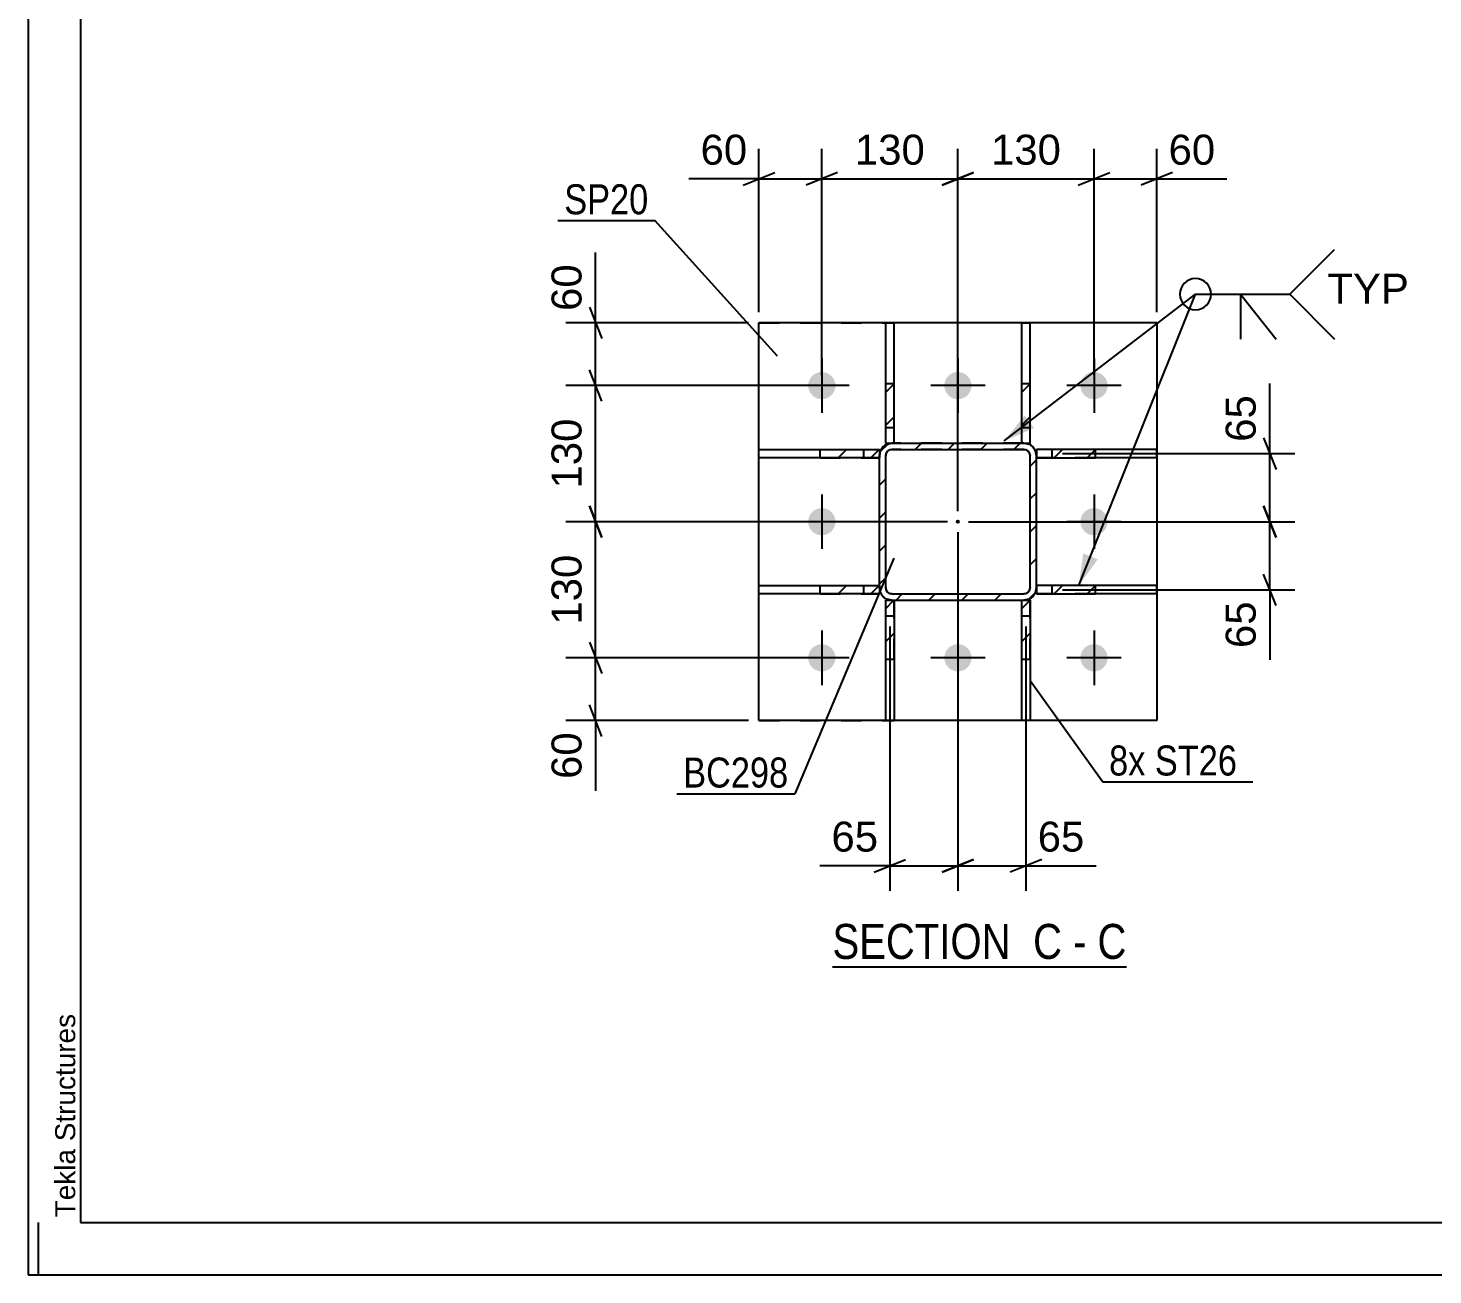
# Model space of a CAD drawing. Header units: millimetres. Extents: x -109 to 732, y -404 to 190.
# Drawn here: x -109.1 to 25, y -404 to -284.9 of the extents above; entities that cross this region are included whole.
import ezdxf

# ---------------------------------------------------------------- set-up
doc = ezdxf.new("R2010")
doc.units = ezdxf.units.MM
doc.linetypes.add('DXK_LINE_DOT2', pattern=[3.9198, 1.9599, -1.9599])
doc.linetypes.add('DXK_LINE_DOT3', pattern=[5.9187, 2.979, -0.9799, 0.9799, -0.9799])
doc.styles.add('Arial', font='ARIAL.TTF', dxfattribs={"height": 0.2})
doc.styles.add('Arial Narrow', font='ARIALN.TTF', dxfattribs={"height": 0.2})

# ---------------------------------------------------------------- blocks, each defined once
blk = doc.blocks.new('Unknown-717262461-1115')
at = {"color": 5, "linetype": 'Continuous'}
for p, q in [((-109.15, 189.99), (-109.15, -404.01)), ((-104.15, 184.99), (-104.15, -399.01)), ((-108.15, -404.01), (-108.15, -399.01)), ((-104.15, -399.01), (726.85, -399.01)), ((-109.15, -404.01), (731.85, -404.01))]:
    blk.add_line(p, q, dxfattribs=at)
at = {"color": 174, "linetype": 'Continuous', "style": 'Arial'}
blk.add_text('Tekla Structures', height=1.9102, rotation=90, dxfattribs=at).set_placement((-104.65, -398.51))
blk = doc.blocks.new('Unknown-717262461-16 - 2982')
at = {"color": 6, "linetype": 'Continuous'}
blk.add_line((-32.32, -374.58), (-4.25, -374.58), dxfattribs=at)
at = {"color": 0, "linetype": 'Continuous'}
for points in [[(-14.21, -373.83), (-14.21, -370.33), (-32.32, -370.33), (-32.32, -373.83)], [(-10.39, -373.83), (-10.39, -370.33), (-13.16, -370.33), (-13.16, -373.83)], [(-8.06, -373.83), (-8.06, -370.33), (-9.34, -370.33), (-9.34, -373.83)], [(-4.25, -373.83), (-4.25, -370.33), (-7.01, -370.33), (-7.01, -373.83)]]:
    blk.add_wipeout(points, dxfattribs=at)
at = {"color": 7, "linetype": 'Continuous', "style": 'Arial Narrow'}
for s, p in [('SECTION ', (-32.32, -373.83)), ('C', (-13.16, -373.83)), ('C', (-7.01, -373.83)), ('-', (-9.34, -373.83))]:
    blk.add_text(s, height=3.34, dxfattribs=at).set_placement(p)
blk = doc.blocks.new('Part-717262461-3156 - 2982')
at = {"linetype": 'Continuous'}
h = blk.add_hatch(dxfattribs=at)
h.set_pattern_fill('', scale=0.7, style=0, pattern_type=0)
h.set_pattern_definition([(45, (-27.843, -325.1663), (-1.57154, 1.57154), [])])
h.paths.add_polyline_path([(-27.84, -325.97), (-27.84, -325.17), (-33.5, -325.17), (-33.5, -325.97)])
at = {"color": 2, "linetype": 'Continuous'}
for p, q in [((-39.34, -325.17), (-33.5, -325.17)), ((-39.34, -325.97), (-39.34, -325.17)), ((-33.5, -325.97), (-39.34, -325.97)), ((-33.5, -325.17), (-27.84, -325.17)), ((-33.5, -325.97), (-33.5, -325.17)), ((-27.84, -325.97), (-33.5, -325.97)), ((-27.84, -325.17), (-27.84, -325.97))]:
    blk.add_line(p, q, dxfattribs=at)
at = {"color": 7, "linetype": 'DXK_LINE_DOT2'}
for p, q in [((-33.5, -325.17), (-27.84, -325.17)), ((-33.5, -325.97), (-27.84, -325.97)), ((-29.34, -325.97), (-29.34, -325.17)), ((-27.84, -325.17), (-27.84, -325.97))]:
    blk.add_line(p, q, dxfattribs=at)
blk = doc.blocks.new('Part-717262461-3043 - 2982')
at = {"linetype": 'Continuous'}
h = blk.add_hatch(dxfattribs=at)
h.set_pattern_fill('', scale=0.7, style=0, pattern_type=0)
h.set_pattern_definition([(45, (-26.4427, -318.913), (-1.57154, 1.57154), [])])
h.paths.add_polyline_path([(-26.44, -324.57), (-26.44, -318.91), (-27.24, -318.91), (-27.24, -324.57)])
at = {"color": 2, "linetype": 'Continuous'}
for p, q in [((-27.24, -313.07), (-26.44, -313.07)), ((-27.24, -318.91), (-27.24, -313.07)), ((-26.44, -318.91), (-26.44, -313.07)), ((-27.24, -324.57), (-27.24, -318.91)), ((-26.44, -318.91), (-27.24, -318.91)), ((-26.44, -324.57), (-26.44, -318.91)), ((-27.24, -324.57), (-26.44, -324.57))]:
    blk.add_line(p, q, dxfattribs=at)
at = {"color": 7, "linetype": 'DXK_LINE_DOT2'}
for p, q in [((-27.24, -324.57), (-27.24, -318.91)), ((-26.44, -324.57), (-26.44, -318.91)), ((-27.24, -323.07), (-26.44, -323.07)), ((-27.24, -324.57), (-26.44, -324.57))]:
    blk.add_line(p, q, dxfattribs=at)
blk = doc.blocks.new('Part-717262461-3048 - 2982')
at = {"linetype": 'Continuous'}
h = blk.add_hatch(dxfattribs=at)
h.set_pattern_fill('', scale=0.7, style=0, pattern_type=0)
h.set_pattern_definition([(45, (-13.4433, -318.913), (-1.57154, 1.57154), [])])
h.paths.add_polyline_path([(-13.44, -324.57), (-13.44, -318.91), (-14.24, -318.91), (-14.24, -324.57)])
at = {"color": 2, "linetype": 'Continuous'}
for p, q in [((-14.24, -313.07), (-13.44, -313.07)), ((-14.24, -318.91), (-14.24, -313.07)), ((-13.44, -318.91), (-13.44, -313.07)), ((-14.24, -324.57), (-14.24, -318.91)), ((-13.44, -318.91), (-14.24, -318.91)), ((-13.44, -324.57), (-13.44, -318.91)), ((-14.24, -324.57), (-13.44, -324.57))]:
    blk.add_line(p, q, dxfattribs=at)
at = {"color": 7, "linetype": 'DXK_LINE_DOT2'}
for p, q in [((-14.24, -324.57), (-14.24, -318.91)), ((-13.44, -324.57), (-13.44, -318.91)), ((-14.24, -323.07), (-13.44, -323.07)), ((-14.24, -324.57), (-13.44, -324.57))]:
    blk.add_line(p, q, dxfattribs=at)
blk = doc.blocks.new('Part-717262461-3096 - 2982')
at = {"color": 2, "linetype": 'Continuous'}
for p, q in [((-1.34, -313.07), (-39.34, -313.07)), ((-39.34, -351.07), (-39.34, -313.07)), ((-1.34, -313.07), (-1.34, -351.07)), ((-1.34, -351.07), (-39.34, -351.07))]:
    blk.add_line(p, q, dxfattribs=at)
at = {"color": 7, "linetype": 'DXK_LINE_DOT2'}
for p, q in [((-39.34, -313.07), (-26.44, -313.07)), ((-39.34, -351.07), (-26.44, -351.07))]:
    blk.add_line(p, q, dxfattribs=at)
blk = doc.blocks.new('Part-717262461-3053 - 2982')
at = {"linetype": 'Continuous'}
h = blk.add_hatch(dxfattribs=at)
h.set_pattern_fill('', scale=0.7, style=0, pattern_type=0)
h.set_pattern_definition([(45, (-26.4427, -339.5663), (-1.57154, 1.57154), [])])
h.paths.add_polyline_path([(-26.44, -345.22), (-26.44, -339.57), (-27.24, -339.57), (-27.24, -345.22)])
at = {"color": 7, "linetype": 'DXK_LINE_DOT2'}
for p, q in [((-27.24, -345.22), (-27.24, -339.57)), ((-27.24, -339.57), (-26.44, -339.57)), ((-26.44, -345.22), (-26.44, -339.57)), ((-27.24, -341.07), (-26.44, -341.07))]:
    blk.add_line(p, q, dxfattribs=at)
at = {"color": 2, "linetype": 'Continuous'}
for p, q in [((-27.24, -345.22), (-27.24, -339.57)), ((-27.24, -339.57), (-26.44, -339.57)), ((-26.44, -339.57), (-26.44, -345.22)), ((-27.24, -351.07), (-27.24, -345.22)), ((-26.44, -345.22), (-27.24, -345.22)), ((-26.44, -345.22), (-26.44, -351.07)), ((-26.44, -351.07), (-27.24, -351.07))]:
    blk.add_line(p, q, dxfattribs=at)
blk = doc.blocks.new('Part-717262461-3058 - 2982')
at = {"linetype": 'Continuous'}
h = blk.add_hatch(dxfattribs=at)
h.set_pattern_fill('', scale=0.7, style=0, pattern_type=0)
h.set_pattern_definition([(45, (-13.4433, -339.5663), (-1.57154, 1.57154), [])])
h.paths.add_polyline_path([(-13.44, -345.22), (-13.44, -339.57), (-14.24, -339.57), (-14.24, -345.22)])
at = {"color": 7, "linetype": 'DXK_LINE_DOT2'}
for p, q in [((-14.24, -345.22), (-14.24, -339.57)), ((-14.24, -339.57), (-13.44, -339.57)), ((-13.44, -345.22), (-13.44, -339.57)), ((-14.24, -341.07), (-13.44, -341.07))]:
    blk.add_line(p, q, dxfattribs=at)
at = {"color": 2, "linetype": 'Continuous'}
for p, q in [((-14.24, -345.22), (-14.24, -339.57)), ((-14.24, -339.57), (-13.44, -339.57)), ((-13.44, -339.57), (-13.44, -345.22)), ((-14.24, -351.07), (-14.24, -345.22)), ((-13.44, -345.22), (-14.24, -345.22)), ((-13.44, -345.22), (-13.44, -351.07)), ((-13.44, -351.07), (-14.24, -351.07))]:
    blk.add_line(p, q, dxfattribs=at)
blk = doc.blocks.new('Bolt-717262461-3137 - 2982')
at = {"linetype": 'Continuous'}
for points in [[(-32.04, -319.07, -1), (-34.64, -319.07, -1)], [(-19.04, -319.07, -1), (-21.64, -319.07, -1)], [(-6.04, -319.07, -1), (-8.64, -319.07, -1)], [(-32.04, -332.07, -1), (-34.64, -332.07, -1)], [(-6.04, -332.07, -1), (-8.64, -332.07, -1)], [(-32.04, -345.07, -1), (-34.64, -345.07, -1)], [(-19.04, -345.07, -1), (-21.64, -345.07, -1)], [(-6.04, -345.07, -1), (-8.64, -345.07, -1)]]:
    blk.add_hatch(color=1, dxfattribs=at).paths.add_polyline_path(points)
at = {"color": 1, "linetype": 'Continuous'}
for p, q in [((-33.34, -316.47), (-33.34, -321.67)), ((-20.34, -316.47), (-20.34, -321.67)), ((-7.34, -316.47), (-7.34, -321.67)), ((-30.74, -319.07), (-35.94, -319.07)), ((-17.74, -319.07), (-22.94, -319.07)), ((-4.74, -319.07), (-9.94, -319.07)), ((-33.34, -329.47), (-33.34, -334.67)), ((-7.34, -329.47), (-7.34, -334.67)), ((-30.74, -332.07), (-35.94, -332.07)), ((-4.74, -332.07), (-9.94, -332.07)), ((-33.34, -342.47), (-33.34, -347.67)), ((-20.34, -342.47), (-20.34, -347.67)), ((-7.34, -342.47), (-7.34, -347.67)), ((-30.74, -345.07), (-35.94, -345.07)), ((-17.74, -345.07), (-22.94, -345.07)), ((-4.74, -345.07), (-9.94, -345.07))]:
    blk.add_line(p, q, dxfattribs=at)
blk = doc.blocks.new('Part-717262461-3151 - 2982')
at = {"linetype": 'Continuous'}
h = blk.add_hatch(dxfattribs=at)
h.set_pattern_fill('', scale=0.7, style=0, pattern_type=0)
h.set_pattern_definition([(45, (-27.843, -338.1663), (-1.57154, 1.57154), [])])
h.paths.add_polyline_path([(-27.84, -338.97), (-27.84, -338.17), (-33.5, -338.17), (-33.5, -338.97)])
at = {"color": 2, "linetype": 'Continuous'}
for p, q in [((-39.34, -338.17), (-33.5, -338.17)), ((-39.34, -338.97), (-39.34, -338.17)), ((-33.5, -338.97), (-39.34, -338.97)), ((-33.5, -338.17), (-27.84, -338.17)), ((-33.5, -338.97), (-33.5, -338.17)), ((-27.84, -338.97), (-33.5, -338.97)), ((-27.84, -338.17), (-27.84, -338.97))]:
    blk.add_line(p, q, dxfattribs=at)
at = {"color": 7, "linetype": 'DXK_LINE_DOT2'}
for p, q in [((-33.5, -338.17), (-27.84, -338.17)), ((-33.5, -338.97), (-27.84, -338.97)), ((-29.34, -338.97), (-29.34, -338.17)), ((-27.84, -338.17), (-27.84, -338.97))]:
    blk.add_line(p, q, dxfattribs=at)
blk = doc.blocks.new('Part-717262461-3161 - 2982')
at = {"linetype": 'Continuous'}
h = blk.add_hatch(dxfattribs=at)
h.set_pattern_fill('', scale=0.7, style=0, pattern_type=0)
h.set_pattern_definition([(45, (-7.1897, -338.1663), (-1.57154, 1.57154), [])])
h.paths.add_polyline_path([(-7.19, -338.97), (-7.19, -338.17), (-12.84, -338.17), (-12.84, -338.97)])
at = {"color": 7, "linetype": 'DXK_LINE_DOT2'}
for p, q in [((-7.19, -338.17), (-12.84, -338.17)), ((-12.84, -338.17), (-12.84, -338.97)), ((-7.19, -338.97), (-12.84, -338.97)), ((-11.34, -338.97), (-11.34, -338.17))]:
    blk.add_line(p, q, dxfattribs=at)
at = {"color": 2, "linetype": 'Continuous'}
for p, q in [((-7.19, -338.17), (-12.84, -338.17)), ((-12.84, -338.17), (-12.84, -338.97)), ((-12.84, -338.97), (-7.19, -338.97)), ((-1.34, -338.17), (-7.19, -338.17)), ((-7.19, -338.97), (-7.19, -338.17)), ((-1.34, -338.97), (-7.19, -338.97)), ((-1.34, -338.97), (-1.34, -338.17))]:
    blk.add_line(p, q, dxfattribs=at)
blk = doc.blocks.new('Part-717262461-3166 - 2982')
at = {"linetype": 'Continuous'}
h = blk.add_hatch(dxfattribs=at)
h.set_pattern_fill('', scale=0.7, style=0, pattern_type=0)
h.set_pattern_definition([(45, (-7.1897, -325.1663), (-1.57154, 1.57154), [])])
h.paths.add_polyline_path([(-7.19, -325.97), (-7.19, -325.17), (-12.84, -325.17), (-12.84, -325.97)])
at = {"color": 7, "linetype": 'DXK_LINE_DOT2'}
for p, q in [((-7.19, -325.17), (-12.84, -325.17)), ((-12.84, -325.17), (-12.84, -325.97)), ((-7.19, -325.97), (-12.84, -325.97)), ((-11.34, -325.97), (-11.34, -325.17))]:
    blk.add_line(p, q, dxfattribs=at)
at = {"color": 2, "linetype": 'Continuous'}
for p, q in [((-7.19, -325.17), (-12.84, -325.17)), ((-12.84, -325.17), (-12.84, -325.97)), ((-12.84, -325.97), (-7.19, -325.97)), ((-1.34, -325.17), (-7.19, -325.17)), ((-7.19, -325.97), (-7.19, -325.17)), ((-1.34, -325.97), (-7.19, -325.97)), ((-1.34, -325.97), (-1.34, -325.17))]:
    blk.add_line(p, q, dxfattribs=at)
blk = doc.blocks.new('Part-717262461-3184 - 2982')
at = {"linetype": 'Continuous'}
h = blk.add_hatch(dxfattribs=at)
h.set_pattern_fill('', scale=0.7, style=0, pattern_type=0)
h.set_pattern_definition([(45, (-13.5842, -339.475), (-1.57154, 1.57154), [])])
h.paths.add_polyline_path([(-14.04, -339.57), (-13.58, -339.47), (-13.19, -339.21), (-12.93, -338.83), (-12.84, -338.37), (-12.84, -325.77), (-12.93, -325.31), (-13.19, -324.92), (-13.58, -324.66), (-14.04, -324.57), (-26.64, -324.57), (-27.1, -324.66), (-27.49, -324.92), (-27.75, -325.31), (-27.84, -325.77), (-27.84, -338.37), (-27.75, -338.83), (-27.49, -339.21), (-27.1, -339.47), (-26.64, -339.57)])
h.paths.add_polyline_path([(-26.64, -338.97), (-26.87, -338.92), (-27.07, -338.79), (-27.2, -338.6), (-27.24, -338.37), (-27.24, -325.77), (-27.2, -325.54), (-27.07, -325.34), (-26.87, -325.21), (-26.64, -325.17), (-14.04, -325.17), (-13.81, -325.21), (-13.62, -325.34), (-13.49, -325.54), (-13.44, -325.77), (-13.44, -338.37), (-13.49, -338.6), (-13.62, -338.79), (-13.81, -338.92), (-14.04, -338.97)])
blk.add_hatch(color=246, dxfattribs=at).paths.add_polyline_path([(-20.34, -332.17, -1), (-20.34, -331.97, -1)])
at = {"color": 7, "linetype": 'DXK_LINE_DOT2'}
for p, q in [((-27.1, -324.66), (-26.64, -324.57)), ((-14.04, -324.57), (-26.64, -324.57)), ((-14.04, -324.57), (-13.58, -324.66)), ((-27.84, -325.77), (-27.75, -325.31)), ((-27.84, -338.37), (-27.84, -325.77)), ((-27.2, -325.54), (-27.24, -325.77)), ((-27.24, -338.37), (-27.24, -325.77)), ((-27.07, -325.34), (-27.2, -325.54)), ((-26.87, -325.21), (-27.07, -325.34)), ((-26.64, -325.17), (-26.87, -325.21)), ((-14.04, -325.17), (-26.64, -325.17)), ((-13.81, -325.21), (-14.04, -325.17)), ((-13.62, -325.34), (-13.81, -325.21)), ((-13.49, -325.54), (-13.62, -325.34)), ((-13.44, -325.77), (-13.49, -325.54)), ((-13.44, -338.37), (-13.44, -325.77)), ((-12.93, -325.31), (-12.84, -325.77)), ((-12.84, -338.37), (-12.84, -325.77)), ((-27.75, -338.83), (-27.84, -338.37)), ((-27.24, -338.37), (-27.2, -338.6)), ((-27.2, -338.6), (-27.07, -338.79)), ((-27.07, -338.79), (-26.87, -338.92)), ((-26.87, -338.92), (-26.64, -338.97)), ((-26.64, -338.97), (-14.04, -338.97)), ((-14.04, -338.97), (-13.81, -338.92)), ((-13.81, -338.92), (-13.62, -338.79)), ((-13.62, -338.79), (-13.49, -338.6)), ((-13.49, -338.6), (-13.44, -338.37)), ((-12.84, -338.37), (-12.93, -338.83)), ((-26.64, -339.57), (-27.1, -339.47)), ((-26.64, -339.57), (-14.04, -339.57)), ((-13.58, -339.47), (-14.04, -339.57))]:
    blk.add_line(p, q, dxfattribs=at)
at = {"color": 2, "linetype": 'Continuous'}
for p, q in [((-26.64, -324.57), (-27.1, -324.66)), ((-26.64, -324.57), (-14.04, -324.57)), ((-13.58, -324.66), (-14.04, -324.57)), ((-27.75, -325.31), (-27.84, -325.77)), ((-27.84, -338.37), (-27.84, -325.77)), ((-27.24, -325.77), (-27.2, -325.54)), ((-27.24, -338.37), (-27.24, -325.77)), ((-27.2, -325.54), (-27.07, -325.34)), ((-27.07, -325.34), (-26.87, -325.21)), ((-26.87, -325.21), (-26.64, -325.17)), ((-26.64, -325.17), (-14.04, -325.17)), ((-14.04, -325.17), (-13.81, -325.21)), ((-13.81, -325.21), (-13.62, -325.34)), ((-13.62, -325.34), (-13.49, -325.54)), ((-13.49, -325.54), (-13.44, -325.77)), ((-13.44, -338.37), (-13.44, -325.77)), ((-12.84, -325.77), (-12.93, -325.31)), ((-12.84, -338.37), (-12.84, -325.77)), ((-27.84, -338.37), (-27.75, -338.83)), ((-27.2, -338.6), (-27.24, -338.37)), ((-27.07, -338.79), (-27.2, -338.6)), ((-26.87, -338.92), (-27.07, -338.79)), ((-26.64, -338.97), (-26.87, -338.92)), ((-26.64, -338.97), (-14.04, -338.97)), ((-13.81, -338.92), (-14.04, -338.97)), ((-13.62, -338.79), (-13.81, -338.92)), ((-13.49, -338.6), (-13.62, -338.79)), ((-13.44, -338.37), (-13.49, -338.6)), ((-12.93, -338.83), (-12.84, -338.37)), ((-27.1, -339.47), (-26.64, -339.57)), ((-26.64, -339.57), (-14.04, -339.57)), ((-14.04, -339.57), (-13.58, -339.47))]:
    blk.add_line(p, q, dxfattribs=at)
at = {"color": 7, "linetype": 'DXK_LINE_DOT3'}
blk.add_line((-20.34, -332.07), (-20.34, -332.07), dxfattribs=at)
at = {"color": 246, "linetype": 'DXK_LINE_DOT2'}
blk.add_line((-20.34, -332.07), (-20.34, -332.07), dxfattribs=at)
at = {"color": 246, "linetype": 'Continuous'}
blk.add_circle((-20.34, -332.07), 0.1, dxfattribs=at)
at = {"color": 7, "linetype": 'DXK_LINE_DOT2'}
for centre, start, end in [((-26.64, -325.77), 112.5, 157.5), ((-14.04, -325.77), 22.5, 67.5), ((-26.64, -338.37), 202.5, 247.5), ((-14.04, -338.37), 292.5, 337.5)]:
    blk.add_arc(centre, 1.2, start, end, dxfattribs=at)
at = {"color": 2, "linetype": 'Continuous'}
for centre, start, end in [((-26.64, -325.77), 112.5, 157.5), ((-14.04, -325.77), 22.5, 67.5), ((-26.64, -338.37), 202.5, 247.5), ((-14.04, -338.37), 292.5, 337.5)]:
    blk.add_arc(centre, 1.2, start, end, dxfattribs=at)
blk = doc.blocks.new('StraightDimension-717262461-22089 - 2982')
at = {"color": 7, "linetype": 'Continuous'}
for p, q in [((9.45, -325.57), (9.45, -318.87)), ((9.45, -325.57), (9.45, -318.87)), ((8.85, -324.07), (10.05, -327.07)), ((-10.34, -325.57), (11.85, -325.57)), ((9.45, -332.07), (9.45, -325.57)), ((10.05, -333.57), (8.85, -330.57)), ((-19.34, -332.07), (11.85, -332.07))]:
    blk.add_line(p, q, dxfattribs=at)
at = {"color": 0}
blk.add_wipeout([(8.7, -319.39), (4.5, -319.39), (4.5, -325.04), (8.7, -325.04)], dxfattribs=at)
at = {"color": 3, "style": 'Arial'}
blk.add_text('65', height=2.865, rotation=90.0002, dxfattribs=at).set_placement((8.1, -324.44))
blk = doc.blocks.new('StraightDimension-717262461-22188 - 2982')
at = {"color": 7, "linetype": 'Continuous'}
for p, q in [((-54.94, -313.07), (-54.94, -306.37)), ((-54.94, -313.07), (-54.94, -306.37)), ((-55.54, -311.57), (-54.34, -314.57)), ((-40.34, -313.07), (-57.79, -313.07)), ((-54.94, -319.07), (-54.94, -313.07)), ((-54.34, -320.57), (-55.54, -317.57)), ((-34.34, -319.07), (-57.79, -319.07))]:
    blk.add_line(p, q, dxfattribs=at)
at = {"color": 0}
blk.add_wipeout([(-55.69, -306.89), (-59.89, -306.89), (-59.89, -312.54), (-55.69, -312.54)], dxfattribs=at)
at = {"color": 3, "style": 'Arial'}
blk.add_text('60', height=2.865, rotation=90.0002, dxfattribs=at).set_placement((-56.29, -311.94))
blk = doc.blocks.new('StraightDimension-717262461-3323 - 2982')
at = {"color": 7, "linetype": 'Continuous'}
for p, q in [((-33.34, -318.07), (-33.34, -296.47)), ((-20.34, -331.07), (-20.34, -296.47)), ((-31.84, -298.72), (-34.84, -299.92)), ((-21.84, -299.92), (-18.84, -298.72)), ((-33.34, -299.32), (-20.34, -299.32))]:
    blk.add_line(p, q, dxfattribs=at)
at = {"color": 0}
blk.add_wipeout([(-22.91, -298.57), (-22.91, -294.37), (-30.78, -294.37), (-30.78, -298.57)], dxfattribs=at)
at = {"color": 3, "style": 'Arial'}
blk.add_text('130', height=2.865, dxfattribs=at).set_placement((-30.18, -297.97))
blk = doc.blocks.new('StraightDimension-717262461-22191 - 2982')
at = {"color": 7, "linetype": 'Continuous'}
for p, q in [((-55.54, -343.57), (-54.34, -346.57)), ((-34.34, -345.07), (-57.79, -345.07)), ((-54.94, -351.07), (-54.94, -345.07)), ((-54.34, -352.57), (-55.54, -349.57)), ((-40.34, -351.07), (-57.79, -351.07)), ((-54.94, -351.07), (-54.94, -357.76)), ((-54.94, -351.07), (-54.94, -357.76))]:
    blk.add_line(p, q, dxfattribs=at)
at = {"color": 0}
blk.add_wipeout([(-55.69, -351.59), (-59.89, -351.59), (-59.89, -357.24), (-55.69, -357.24)], dxfattribs=at)
at = {"color": 3, "style": 'Arial'}
blk.add_text('60', height=2.865, rotation=90.0002, dxfattribs=at).set_placement((-56.29, -356.64))
blk = doc.blocks.new('StraightDimension-717262461-3313 - 2982')
at = {"color": 7, "linetype": 'Continuous'}
for p, q in [((-39.34, -312.07), (-39.34, -296.47)), ((-33.34, -318.07), (-33.34, -296.47)), ((-40.84, -299.92), (-37.84, -298.72)), ((-31.84, -298.72), (-34.84, -299.92)), ((-39.34, -299.32), (-46.04, -299.32)), ((-39.34, -299.32), (-46.04, -299.32)), ((-39.34, -299.32), (-33.34, -299.32))]:
    blk.add_line(p, q, dxfattribs=at)
at = {"color": 0}
blk.add_wipeout([(-39.87, -298.57), (-39.87, -294.37), (-45.52, -294.37), (-45.52, -298.57)], dxfattribs=at)
at = {"color": 3, "style": 'Arial'}
blk.add_text('60', height=2.865, dxfattribs=at).set_placement((-44.92, -297.97))
blk = doc.blocks.new('StraightDimension-717262461-3340 - 2982')
at = {"color": 7, "linetype": 'Continuous'}
for p, q in [((-7.34, -318.07), (-7.34, -296.47)), ((-1.34, -312.07), (-1.34, -296.47)), ((-8.84, -299.92), (-5.84, -298.72)), ((0.16, -298.72), (-2.84, -299.92)), ((-7.34, -299.32), (-1.34, -299.32)), ((-1.34, -299.32), (5.35, -299.32)), ((-1.34, -299.32), (5.35, -299.32))]:
    blk.add_line(p, q, dxfattribs=at)
at = {"color": 0}
blk.add_wipeout([(4.83, -298.57), (4.83, -294.37), (-0.82, -294.37), (-0.82, -298.57)], dxfattribs=at)
at = {"color": 3, "style": 'Arial'}
blk.add_text('60', height=2.865, dxfattribs=at).set_placement((-0.22, -297.97))
blk = doc.blocks.new('StraightDimension-717262461-3350 - 2982')
at = {"color": 7, "linetype": 'Continuous'}
for p, q in [((-20.34, -331.07), (-20.34, -296.47)), ((-7.34, -318.07), (-7.34, -296.47)), ((-18.84, -298.72), (-21.84, -299.92)), ((-8.84, -299.92), (-5.84, -298.72)), ((-20.34, -299.32), (-7.34, -299.32))]:
    blk.add_line(p, q, dxfattribs=at)
at = {"color": 0}
blk.add_wipeout([(-9.91, -298.57), (-9.91, -294.37), (-17.78, -294.37), (-17.78, -298.57)], dxfattribs=at)
at = {"color": 3, "style": 'Arial'}
blk.add_text('130', height=2.865, dxfattribs=at).set_placement((-17.18, -297.97))
blk = doc.blocks.new('StraightDimension-717262461-21844 - 2982')
at = {"color": 7, "linetype": 'Continuous'}
for p, q in [((-20.34, -333.07), (-20.34, -367.33)), ((-13.84, -342.07), (-13.84, -367.33)), ((-21.84, -365.53), (-18.84, -364.33)), ((-20.34, -364.93), (-13.84, -364.93)), ((-12.34, -364.33), (-15.34, -365.53)), ((-13.84, -364.93), (-7.15, -364.93)), ((-13.84, -364.93), (-7.15, -364.93))]:
    blk.add_line(p, q, dxfattribs=at)
at = {"color": 0}
blk.add_wipeout([(-7.67, -364.18), (-7.67, -359.98), (-13.32, -359.98), (-13.32, -364.18)], dxfattribs=at)
at = {"color": 3, "style": 'Arial'}
blk.add_text('65', height=2.865, dxfattribs=at).set_placement((-12.72, -363.58))
blk = doc.blocks.new('StraightDimension-717262461-21845 - 2982')
at = {"color": 7, "linetype": 'Continuous'}
for p, q in [((-20.34, -333.07), (-20.34, -367.33)), ((-26.84, -342.07), (-26.84, -367.33)), ((-26.84, -364.93), (-33.54, -364.93)), ((-26.84, -364.93), (-33.54, -364.93)), ((-28.34, -365.53), (-25.34, -364.33)), ((-26.84, -364.93), (-20.34, -364.93)), ((-18.84, -364.33), (-21.84, -365.53))]:
    blk.add_line(p, q, dxfattribs=at)
at = {"color": 0}
blk.add_wipeout([(-27.37, -364.18), (-27.37, -359.98), (-33.02, -359.98), (-33.02, -364.18)], dxfattribs=at)
at = {"color": 3, "style": 'Arial'}
blk.add_text('65', height=2.865, dxfattribs=at).set_placement((-32.42, -363.58))
blk = doc.blocks.new('StraightDimension-717262461-22090 - 2982')
at = {"color": 7, "linetype": 'Continuous'}
for p, q in [((8.85, -330.57), (10.05, -333.57)), ((-19.34, -332.07), (11.85, -332.07)), ((9.45, -338.57), (9.45, -332.07)), ((10.05, -340.07), (8.85, -337.07)), ((-10.34, -338.57), (11.85, -338.57)), ((9.45, -338.57), (9.45, -345.26)), ((9.45, -338.57), (9.45, -345.26))]:
    blk.add_line(p, q, dxfattribs=at)
at = {"color": 0}
blk.add_wipeout([(8.7, -339.09), (4.5, -339.09), (4.5, -344.74), (8.7, -344.74)], dxfattribs=at)
at = {"color": 3, "style": 'Arial'}
blk.add_text('65', height=2.865, rotation=90.0002, dxfattribs=at).set_placement((8.1, -344.14))
blk = doc.blocks.new('StraightDimension-717262461-22189 - 2982')
at = {"color": 7, "linetype": 'Continuous'}
for p, q in [((-54.34, -320.57), (-55.54, -317.57)), ((-34.34, -319.07), (-57.79, -319.07)), ((-54.94, -332.07), (-54.94, -319.07)), ((-55.54, -330.57), (-54.34, -333.57)), ((-21.34, -332.07), (-57.79, -332.07))]:
    blk.add_line(p, q, dxfattribs=at)
at = {"color": 0}
blk.add_wipeout([(-55.69, -321.63), (-59.89, -321.63), (-59.89, -329.5), (-55.69, -329.5)], dxfattribs=at)
at = {"color": 3, "style": 'Arial'}
blk.add_text('130', height=2.865, rotation=90.0002, dxfattribs=at).set_placement((-56.29, -328.9))
blk = doc.blocks.new('StraightDimension-717262461-22190 - 2982')
at = {"color": 7, "linetype": 'Continuous'}
for p, q in [((-54.34, -333.57), (-55.54, -330.57)), ((-21.34, -332.07), (-57.79, -332.07)), ((-54.94, -345.07), (-54.94, -332.07)), ((-55.54, -343.57), (-54.34, -346.57)), ((-34.34, -345.07), (-57.79, -345.07))]:
    blk.add_line(p, q, dxfattribs=at)
at = {"color": 0}
blk.add_wipeout([(-55.69, -334.63), (-59.89, -334.63), (-59.89, -342.5), (-55.69, -342.5)], dxfattribs=at)
at = {"color": 3, "style": 'Arial'}
blk.add_text('130', height=2.865, rotation=90.0002, dxfattribs=at).set_placement((-56.29, -341.9))
blk = doc.blocks.new('Mark-717262461-3092 - 2982')
at = {"color": 0}
blk.add_wipeout([(-49.9, -302.71), (-49.9, -299.71), (-57.94, -299.71), (-57.94, -302.71)], dxfattribs=at)
blk.add_wipeout([(-49.9, -302.71), (-49.9, -299.71), (-57.94, -299.71), (-57.94, -302.71)], dxfattribs=at)
at = {"color": 30, "linetype": 'Continuous'}
for p in [(-58.54, -303.31), (-37.56, -316.27)]:
    blk.add_line(p, (-49.3, -303.31), dxfattribs=at)
at = {"color": 3, "style": 'Arial Narrow'}
blk.add_text('SP20', height=2.863, dxfattribs=at).set_placement((-57.94, -302.71))
blk = doc.blocks.new('MarkSet-717262461-22008 - 2982')
at = {"color": 0}
for points in [[(-2.43, -356.31), (-2.43, -353.31), (-5.9, -353.31), (-5.9, -356.31)], [(6.32, -356.31), (6.32, -353.31), (-1.53, -353.31), (-1.53, -356.31)]]:
    blk.add_wipeout(points, dxfattribs=at)
for points in [[(-2.43, -356.31), (-2.43, -353.31), (-5.9, -353.31), (-5.9, -356.31)], [(6.32, -356.31), (6.32, -353.31), (-1.53, -353.31), (-1.53, -356.31)]]:
    blk.add_wipeout(points, dxfattribs=at)
at = {"color": 30, "linetype": 'Continuous'}
for p, q in [((-13.44, -347.25), (-6.5, -356.91)), ((-6.5, -356.91), (7.82, -356.91))]:
    blk.add_line(p, q, dxfattribs=at)
at = {"color": 3, "style": 'Arial Narrow'}
for s, p in [('8x', (-5.9, -356.31)), ('ST26', (-1.53, -356.31))]:
    blk.add_text(s, height=2.863, dxfattribs=at).set_placement(p)
blk = doc.blocks.new('Mark-717262461-3180 - 2982')
at = {"color": 0}
blk.add_wipeout([(-36.53, -357.46), (-36.53, -354.46), (-46.58, -354.46), (-46.58, -357.46)], dxfattribs=at)
blk.add_wipeout([(-36.53, -357.46), (-36.53, -354.46), (-46.58, -354.46), (-46.58, -357.46)], dxfattribs=at)
at = {"color": 30, "linetype": 'Continuous'}
for p in [(-26.45, -335.54), (-47.18, -358.06)]:
    blk.add_line(p, (-35.93, -358.06), dxfattribs=at)
at = {"color": 3, "style": 'Arial Narrow'}
blk.add_text('BC298', height=2.863, dxfattribs=at).set_placement((-46.58, -357.46))
blk = doc.blocks.new('WeldMark-717262461-22068 - 2982')
at = {"linetype": 'Continuous'}
for points in [[(-13.07, -323.13), (-15.91, -324.36), (-13.98, -321.94)], [(-6.98, -335.66), (-8.79, -338.17), (-8.37, -335.1)], [(-6.98, -335.66), (-8.79, -338.17), (-8.37, -335.1)]]:
    blk.add_hatch(color=30, dxfattribs=at).paths.add_polyline_path(points)
at = {"color": 30, "linetype": 'Continuous'}
for p, q in [((-15.91, -324.36), (2.35, -310.34)), ((-8.79, -338.17), (2.35, -310.34)), ((-8.79, -338.17), (2.35, -310.34)), ((2.35, -310.34), (11.35, -310.34))]:
    blk.add_line(p, q, dxfattribs=at)
at = {"color": 3, "linetype": 'Continuous'}
for q in [(10.06, -314.63), (6.64, -314.63)]:
    blk.add_line((6.64, -310.34), q, dxfattribs=at)
for start, end in [(90, 270), (270, 90)]:
    blk.add_arc((2.35, -310.34), 1.5, start, end, dxfattribs=at)
at = {"color": 0, "linetype": 'Continuous'}
blk.add_wipeout([(22.72, -311.24), (22.72, -308.24), (14.95, -308.24), (14.95, -311.24)], dxfattribs=at)
blk.add_wipeout([(22.72, -311.24), (22.72, -308.24), (14.95, -308.24), (14.95, -311.24)], dxfattribs=at)
at = {"color": 3, "linetype": 'Continuous'}
for q in [(15.64, -306.06), (15.64, -314.63)]:
    blk.add_line((11.35, -310.34), q, dxfattribs=at)
at = {"color": 3, "linetype": 'Continuous', "style": 'Arial'}
blk.add_text('TYP', height=2.865, dxfattribs=at).set_placement((14.95, -311.24))

msp = doc.modelspace()

# ---------------------------------------------------------------- block references
for name in ['Unknown-717262461-1115', 'Part-717262461-3096 - 2982', 'Part-717262461-3043 - 2982', 'Part-717262461-3048 - 2982', 'Bolt-717262461-3137 - 2982', 'Part-717262461-3184 - 2982', 'Part-717262461-3156 - 2982', 'Part-717262461-3166 - 2982', 'Part-717262461-3151 - 2982', 'Part-717262461-3161 - 2982', 'Part-717262461-3053 - 2982', 'Part-717262461-3058 - 2982']:
    msp.add_blockref(name, (0, 0))

# ---------------------------------------------------------------- next in the draw order: block references
for name in ['StraightDimension-717262461-3340 - 2982', 'StraightDimension-717262461-22188 - 2982', 'StraightDimension-717262461-22089 - 2982', 'StraightDimension-717262461-22191 - 2982', 'Unknown-717262461-16 - 2982']:
    msp.add_blockref(name, (0, 0))

# ---------------------------------------------------------------- next in the draw order: block references
for name in ['StraightDimension-717262461-3323 - 2982', 'StraightDimension-717262461-21844 - 2982']:
    msp.add_blockref(name, (0, 0))

# ---------------------------------------------------------------- next in the draw order: block references
for name in ['StraightDimension-717262461-3313 - 2982', 'StraightDimension-717262461-3350 - 2982', 'StraightDimension-717262461-21845 - 2982', 'MarkSet-717262461-22008 - 2982']:
    msp.add_blockref(name, (0, 0))

# ---------------------------------------------------------------- next in the draw order: block references
for name in ['Mark-717262461-3092 - 2982', 'StraightDimension-717262461-22189 - 2982', 'StraightDimension-717262461-22090 - 2982']:
    msp.add_blockref(name, (0, 0))

# ---------------------------------------------------------------- next in the draw order: block references
for name in ['WeldMark-717262461-22068 - 2982', 'StraightDimension-717262461-22190 - 2982']:
    msp.add_blockref(name, (0, 0))

# ---------------------------------------------------------------- next in the draw order: block references
msp.add_blockref('Mark-717262461-3180 - 2982', (0, 0))

doc.saveas('drawing.dxf')
